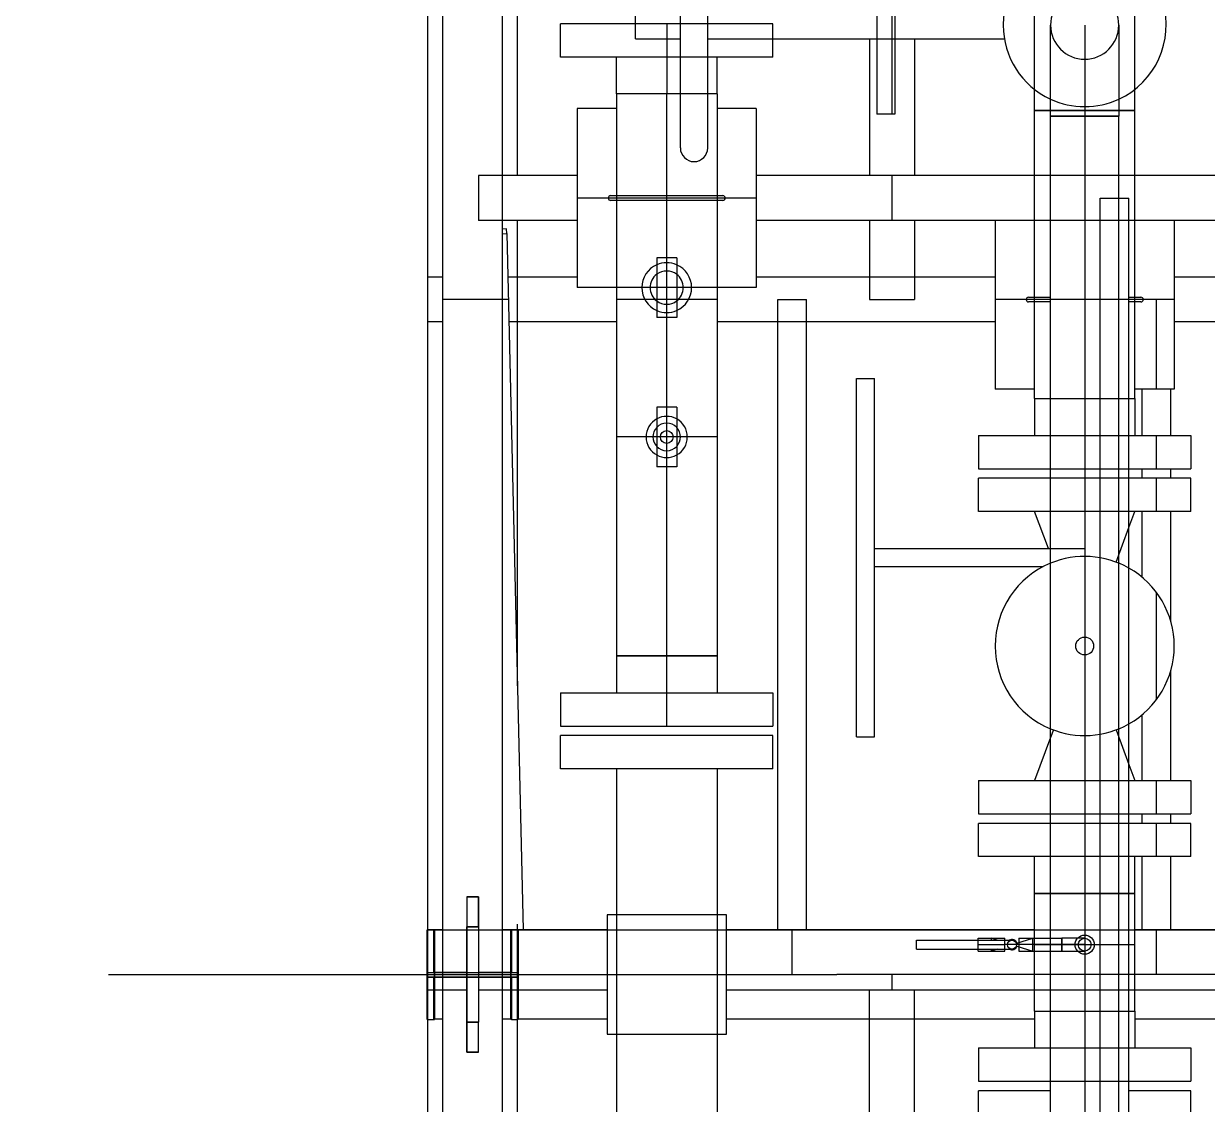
# Model space of a CAD drawing. Header units: inches. Extents: x 295136 to 296247, y 2627183 to 2627409.
# Drawn here: x 295231.326 to 295233.308, y 2627288.665 to 2627290.474 of the extents above; entities that cross this region are included whole.
import ezdxf

# ---------------------------------------------------------------- set-up
doc = ezdxf.new("R2010")
doc.units = ezdxf.units.IN
doc.header["$MEASUREMENT"] = 0
doc.layers.add('EQUIPMENT LAYOUT-EMBED 1_DWG$0$DwgTemplate', color=7, linetype='Continuous')
doc.layers.add('Layout', color=6, linetype='Continuous')

# ---------------------------------------------------------------- blocks, each defined once
blk = doc.blocks.new('A$C55974CAD')
at = {"layer": 'EQUIPMENT LAYOUT-EMBED 1_DWG$0$DwgTemplate', "color": 1, "lineweight": 25}
for p, q in [((58.15, 16.835), (58.15, 16.235)), ((58.0746, 16.3), (58.0746, 16.29)), ((58.1246, 16.3), (58.1246, 16.235)), ((58.2246, 16.3), (58.2246, 16.235)), ((58.2246, 16.29), (58.2246, 16.3)), ((58.225, 16.275), (58.225, 16.3)), ((59.2425, 16.275), (59.2425, 16.3)), ((59.3175, 16.275), (59.3175, 16.3)), ((58.0746, 16.29), (58.1461, 16.29)), ((58.075, 16.275), (58.075, 16.289)), ((58.1461, 16.29), (58.1461, 16.235)), ((58.1531, 16.29), (58.2246, 16.29)), ((58.1531, 16.235), (58.1531, 16.29)), ((49.5, 16.275), (61, 16.275)), ((58.15, 16.235), (58.15, 16.215)), ((58.1246, 16.215), (58.1246, 16)), ((58.1461, 16.215), (58.1461, 16.16)), ((58.15, 16.215), (58.15, 16)), ((58.1531, 16.16), (58.1531, 16.215)), ((58.2246, 16.215), (58.2246, 16)), ((59.4875, 16.215), (59.4125, 16.215)), ((59.4125, 16.05), (59.4125, 16.215)), ((59.4875, 16.05), (59.4875, 16.215)), ((50.0041, 16.175), (61, 16.175)), ((58.0746, 16.16), (58.0746, 16.15)), ((58.1461, 16.16), (58.0746, 16.16)), ((58.075, 16.161), (58.075, 16.175)), ((58.2246, 16.16), (58.1531, 16.16)), ((58.2246, 16.15), (58.2246, 16.16)), ((58.225, 16), (58.225, 16.175)), ((59.3905, 16.1677), (58.225, 16.1404)), ((59.2425, 15.9841), (59.2425, 16.1643)), ((59.3175, 16.05), (59.3175, 16.166)), ((59.3899, 16.175), (59.3905, 16.1677)), ((59.3905, 16.1677), (59.3986, 16.1683)), ((59.3986, 16.1683), (59.3981, 16.175)), ((56.6375, 16.15), (58.0746, 16.15)), ((58.0746, 16.15), (58.2246, 16.15)), ((58.075, 16), (58.075, 16.149)), ((58.2246, 16.15), (58.2345, 16.15)), ((58.6332, 16.15), (59.4125, 16.15)), ((59.4875, 16.15), (60.2125, 16.15)), ((58.15, 16), (58.15, 15.8)), ((58.075, 15.2841), (58.075, 15.8)), ((58.1246, 15.8), (58.1246, 14.5)), ((58.15, 15.8), (58.15, 15.615)), ((58.2246, 15.8), (58.2246, 14.5)), ((58.225, 15.2841), (58.225, 15.8)), ((59.2425, 15.35), (59.2425, 15.8158)), ((59.3175, 15.35), (59.3175, 15.75)), ((59.4125, 14.55), (59.4125, 15.75)), ((59.4875, 14.55), (59.4875, 15.75)), ((58.2246, 15.7137), (59.28, 15.7137)), ((59.28, 15.7137), (59.28, 15.6657)), ((58.2246, 15.6657), (59.28, 15.6657)), ((56.9195, 15.5602), (58.1246, 15.5602)), ((59.4125, 15.5602), (59.28, 15.5602)), ((59.28, 15.5602), (59.28, 15.4852)), ((59.7167, 15.5602), (59.4875, 15.5602)), ((56.6375, 15.4852), (58.1246, 15.4852)), ((59.4125, 15.4852), (59.28, 15.4852)), ((59.7167, 15.4852), (59.4875, 15.4852)), ((52.425, 15.174), (59.45, 15.174)), ((59.45, 15.174), (59.45, 15.126)), ((52.425, 15.126), (59.45, 15.126)), ((58.075, 14.7022), (58.075, 15.1158)), ((58.225, 14.6704), (58.225, 15.1158)), ((58.2246, 15.1037), (58.3475, 15.1037)), ((58.4031, 15.1037), (58.4191, 15.1037)), ((58.4746, 15.1037), (58.585, 15.1037)), ((58.815, 15.1037), (58.9254, 15.1037)), ((58.9809, 15.1037), (58.9969, 15.1037)), ((59.0525, 15.1037), (59.13, 15.1037)), ((58.2246, 15.0557), (58.3475, 15.0557)), ((58.4031, 15.0557), (58.4191, 15.0557)), ((58.4746, 15.0557), (58.659, 15.0557)), ((58.741, 15.0557), (58.9254, 15.0557)), ((58.9809, 15.0557), (58.9969, 15.0557)), ((59.0525, 15.0557), (59.13, 15.0557)), ((59.2425, 14.6704), (59.2425, 15.05)), ((59.3175, 14.6704), (59.3175, 15.05))]:
    blk.add_line(p, q, dxfattribs=at)
at = {"layer": 'EQUIPMENT LAYOUT-EMBED 1_DWG$0$DwgTemplate', "color": 54, "lineweight": 25}
blk.add_line((49.5, 16.3), (61, 16.3), dxfattribs=at)
at = {"layer": 'EQUIPMENT LAYOUT-EMBED 1_DWG$0$DwgTemplate', "color": 5, "lineweight": 25}
for p, q in [((58.0746, 16.301), (58.2246, 16.301)), ((58.2246, 16.301), (58.0746, 16.301)), ((58.0746, 16.3), (58.0746, 16.301)), ((58.0746, 16.301), (58.0746, 16.3)), ((58.2246, 16.301), (58.2246, 16.3)), ((58.2246, 16.301), (58.2246, 16.3)), ((58.0746, 16.289), (58.0746, 16.29)), ((58.0746, 16.29), (58.0746, 16.289)), ((58.1246, 16.289), (58.0746, 16.289)), ((58.0746, 16.289), (58.1246, 16.289)), ((58.07, 16.235), (58.02, 16.235)), ((58.02, 16.235), (58.07, 16.235)), ((58.02, 16.235), (58.02, 16.215)), ((58.02, 16.215), (58.02, 16.235)), ((58.07, 16.215), (58.07, 16.235)), ((58.07, 16.235), (58.07, 16.215)), ((58.07, 16.235), (58.23, 16.235)), ((58.23, 16.235), (58.07, 16.235)), ((58.07, 16.215), (58.07, 16.235)), ((58.28, 16.235), (58.23, 16.235)), ((58.28, 16.235), (58.23, 16.235)), ((58.23, 16.235), (58.23, 16.215)), ((58.23, 16.215), (58.23, 16.235)), ((58.23, 16.215), (58.23, 16.235)), ((58.28, 16.215), (58.28, 16.235)), ((58.28, 16.235), (58.28, 16.215)), ((58.02, 16.215), (58.07, 16.215)), ((58.02, 16.215), (58.07, 16.215)), ((58.23, 16.215), (58.07, 16.215)), ((58.23, 16.215), (58.07, 16.215)), ((58.23, 16.215), (58.28, 16.215)), ((58.28, 16.215), (58.23, 16.215)), ((58.0746, 16.16), (58.0746, 16.161)), ((58.0746, 16.16), (58.0746, 16.161)), ((58.0746, 16.161), (58.1246, 16.161)), ((58.1246, 16.161), (58.0746, 16.161)), ((58.0746, 16.149), (58.0746, 16.15)), ((58.0746, 16.149), (58.0746, 16.15)), ((58.1246, 16.149), (58.0746, 16.149)), ((58.0746, 16.149), (58.1246, 16.149)), ((58.4944, 15.9), (58.4944, 16.0778)), ((58.4944, 16.0778), (58.55, 16.0778)), ((58.55, 15.9), (58.55, 16.0778)), ((58.25, 16), (58.05, 16)), ((58.25, 16), (58.05, 16)), ((58.05, 16), (58.05, 15.9841)), ((58.05, 16), (58.05, 15.9841)), ((58.25, 15.9841), (58.25, 16)), ((58.25, 15.9841), (58.25, 16)), ((58.4944, 15.9841), (57.5508, 15.9841)), ((58.4944, 15.7222), (58.4944, 15.9)), ((58.55, 15.7222), (58.55, 15.9)), ((59.05, 15.9166), (59, 15.9166)), ((59, 15.8833), (59, 15.9166)), ((59.1, 15.9166), (59.05, 15.9166)), ((59.1, 15.8833), (59.1, 15.9166)), ((59.3, 15.9166), (59.25, 15.9166)), ((59.25, 15.8833), (59.25, 15.9166)), ((59.35, 15.9166), (59.3, 15.9166)), ((59.35, 15.8833), (59.35, 15.9166)), ((59.05, 15.8833), (59, 15.8833)), ((59.1, 15.8833), (59.05, 15.8833)), ((59.3, 15.8833), (59.25, 15.8833)), ((59.35, 15.8833), (59.3, 15.8833)), ((58.4944, 15.8158), (57.5508, 15.8158)), ((58.05, 15.8158), (58.05, 15.8)), ((58.05, 15.8158), (58.05, 15.8)), ((58.05, 15.8), (58.25, 15.8)), ((58.05, 15.8), (58.25, 15.8)), ((58.25, 15.8), (58.25, 15.8158)), ((58.25, 15.8), (58.25, 15.8158)), ((58.4944, 15.7222), (58.55, 15.7222)), ((57.8999, 15.3778), (57.9555, 15.3778)), ((57.9555, 15.2571), (57.9555, 15.3778)), ((57.9555, 15.0222), (57.9555, 15.126)), ((57.8999, 15.0222), (57.9555, 15.0222))]:
    blk.add_line(p, q, dxfattribs=at)
at = {"layer": 'EQUIPMENT LAYOUT-EMBED 1_DWG$0$DwgTemplate', "color": 7, "lineweight": 25}
for p, q in [((58.1456, 16.15), (58.1456, 16.3)), ((58.1456, 16.3), (58.1456, 16.15)), ((58.1536, 16.3), (58.1536, 16.15)), ((58.1536, 16.3), (58.1536, 16.15)), ((58.2246, 16.289), (58.1246, 16.289)), ((58.1246, 16.289), (58.2246, 16.289)), ((58.1246, 16.161), (58.2246, 16.161)), ((58.2246, 16.161), (58.1246, 16.161)), ((58.2246, 16.149), (58.1246, 16.149)), ((58.1246, 16.149), (58.2246, 16.149)), ((58.566, 16.0778), (58.566, 15.9)), ((58.6216, 16.0778), (58.566, 16.0778)), ((58.6216, 16.0778), (58.6216, 15.9)), ((59.686, 15.9), (59.686, 16.0778)), ((59.686, 16.0778), (59.7415, 16.0778)), ((59.7415, 15.9), (59.7415, 16.0778)), ((58.05, 15.9841), (58.05, 15.8158)), ((58.05, 15.9841), (58.05, 15.8158)), ((58.25, 15.8158), (58.25, 15.9841)), ((58.25, 15.8158), (58.25, 15.9841)), ((58.6833, 15.9841), (58.6216, 15.9841)), ((58.6833, 15.8158), (58.6833, 15.9841)), ((59.05, 15.9841), (58.6833, 15.9841)), ((58.6833, 15.9841), (58.6833, 15.9)), ((59.05, 15.8158), (59.05, 15.9841)), ((59.3, 15.9841), (59.05, 15.9841)), ((59.3, 15.8158), (59.3, 15.9841)), ((59.446, 15.9841), (59.3, 15.9841)), ((59.454, 15.9841), (59.446, 15.9841)), ((59.6242, 15.9841), (59.454, 15.9841)), ((59.6242, 15.8158), (59.6242, 15.9841)), ((59.6242, 15.9), (59.6242, 15.9841)), ((59.6242, 15.9841), (59.686, 15.9841)), ((59.7167, 15.9524), (59.7415, 15.9524)), ((59.7167, 15.9524), (59.7167, 15.8772)), ((59.7415, 15.9524), (59.7575, 15.9524)), ((58.566, 15.9), (58.6833, 15.9)), ((58.566, 15.9), (58.566, 15.7222)), ((58.6216, 15.9), (58.6216, 15.7222)), ((58.6833, 15.9), (59, 15.9)), ((58.6833, 15.9), (58.6833, 15.8158)), ((59, 15.9), (59.05, 15.9)), ((59.05, 15.9), (59.05, 15.9)), ((59.05, 15.9), (59.05, 15.9)), ((59.05, 15.9), (59.1, 15.9)), ((59.1, 15.9), (59.25, 15.9)), ((59.25, 15.9), (59.3, 15.9)), ((59.3, 15.9), (59.35, 15.9)), ((59.3, 15.9), (59.3, 15.9)), ((59.3, 15.9), (59.3, 15.9)), ((59.35, 15.9), (59.446, 15.9)), ((59.446, 15.9), (59.454, 15.9)), ((59.454, 15.9), (59.6242, 15.9)), ((59.7415, 15.9), (59.6242, 15.9)), ((59.6242, 15.8158), (59.6242, 15.9)), ((59.686, 15.7222), (59.686, 15.9)), ((59.7415, 15.7222), (59.7415, 15.9)), ((59.5338, 15.8772), (59.7415, 15.8772)), ((59.7415, 15.8772), (59.7575, 15.8772)), ((59.7415, 15.8315), (59.5338, 15.8315)), ((59.7167, 15.8315), (59.7167, 15.7222)), ((59.7575, 15.8315), (59.7415, 15.8315)), ((58.6833, 15.8158), (58.6216, 15.8158)), ((59.05, 15.8158), (58.6833, 15.8158)), ((59.3, 15.8158), (59.05, 15.8158)), ((59.446, 15.8158), (59.3, 15.8158)), ((59.454, 15.8158), (59.446, 15.8158)), ((59.6242, 15.8158), (59.454, 15.8158)), ((59.6242, 15.8158), (59.686, 15.8158)), ((58.6216, 15.7222), (58.566, 15.7222)), ((59.686, 15.7222), (59.7415, 15.7222)), ((59.7167, 15.7222), (59.7167, 15.548)), ((58.548, 15.582), (58.848, 15.582)), ((58.548, 15.582), (58.548, 15.552)), ((58.848, 15.582), (59.148, 15.582)), ((59.148, 15.582), (59.148, 15.552)), ((58.548, 15.552), (58.848, 15.552)), ((58.833, 15.552), (58.833, 15.2693)), ((58.848, 15.552), (59.148, 15.552)), ((58.863, 15.552), (58.863, 15.2571)), ((59.8904, 15.548), (59.5904, 15.548)), ((59.5904, 15.518), (59.5904, 15.548)), ((59.7167, 15.548), (59.7167, 15.518)), ((59.8904, 15.518), (59.5904, 15.518)), ((59.7167, 15.518), (59.7167, 15.3346)), ((58.1925, 15.4819), (58.2, 15.4819)), ((58.1925, 15.4819), (58.1925, 15.3219)), ((58.2, 15.4819), (58.2075, 15.4819)), ((58.2075, 15.4819), (58.2075, 15.3219)), ((57.9715, 15.3778), (57.9715, 15.2571)), ((58.0271, 15.3778), (57.9715, 15.3778)), ((58.0271, 15.3778), (58.0271, 15.2571)), ((58.1893, 15.3782), (58.2, 15.3782)), ((58.1893, 15.3782), (58.1893, 15.3337)), ((58.2, 15.3782), (58.2, 15.3337)), ((58.2, 15.3782), (58.2107, 15.3782)), ((58.2107, 15.3782), (58.2107, 15.3337)), ((58.3475, 15.2571), (58.3475, 15.3778)), ((58.3475, 15.3778), (58.4031, 15.3778)), ((58.4031, 15.2571), (58.4031, 15.3778)), ((58.4191, 15.3778), (58.4191, 15.2571)), ((58.4746, 15.3778), (58.4191, 15.3778)), ((58.4746, 15.3778), (58.4746, 15.2571)), ((58.9254, 15.2571), (58.9254, 15.3778)), ((58.9254, 15.3778), (58.9809, 15.3778)), ((58.9809, 15.2571), (58.9809, 15.3778)), ((58.9969, 15.3778), (58.9969, 15.2571)), ((59.0525, 15.3778), (58.9969, 15.3778)), ((59.0525, 15.3778), (59.0525, 15.2571)), ((58.1925, 15.3567), (58.1893, 15.3567)), ((58.1925, 15.3464), (58.1893, 15.3567)), ((58.2107, 15.3567), (58.2075, 15.3567)), ((58.2075, 15.3464), (58.2107, 15.3567)), ((58.1893, 15.3337), (58.2, 15.3337)), ((58.2, 15.3337), (58.2, 15.3337)), ((58.2, 15.3337), (58.2, 15.3337)), ((58.2, 15.3337), (58.2107, 15.3337)), ((58.2, 15.3101), (58.2, 15.3337)), ((58.1974, 15.3136), (58.1893, 15.2871)), ((58.2107, 15.3101), (58.1893, 15.3101)), ((58.1893, 15.3101), (58.1893, 15.2381)), ((58.2, 15.2381), (58.2, 15.3101)), ((58.2025, 15.3136), (58.2107, 15.2871)), ((58.2107, 15.3101), (58.2107, 15.2381)), ((58.1893, 15.2871), (58.2107, 15.2871)), ((58.0888, 15.2841), (58.0271, 15.2841)), ((58.0888, 15.2841), (58.0888, 15.2571)), ((58.0888, 15.2841), (58.0888, 15.2571)), ((58.0888, 15.2841), (58.1246, 15.2841)), ((58.1246, 15.2841), (58.2, 15.2841)), ((58.2, 15.2841), (58.2, 15.1158)), ((58.2, 15.2841), (58.2246, 15.2841)), ((58.2246, 15.2841), (58.2857, 15.2841)), ((58.2857, 15.2571), (58.2857, 15.2841)), ((58.2857, 15.2841), (58.3475, 15.2841)), ((58.2857, 15.2841), (58.2857, 15.2571)), ((58.4746, 15.2841), (58.4746, 15.2571)), ((58.5469, 15.2571), (58.4746, 15.2841)), ((58.863, 15.2608), (58.9254, 15.2841)), ((58.9254, 15.2571), (58.9254, 15.2841)), ((59.1143, 15.2841), (59.0525, 15.2841)), ((59.1143, 15.2841), (59.1143, 15.2571)), ((59.1143, 15.2841), (59.276, 15.2841)), ((59.1143, 15.2841), (59.1143, 15.2571)), ((59.276, 15.2841), (59.284, 15.2841)), ((59.284, 15.2841), (59.4125, 15.2841)), ((59.4125, 15.2841), (59.4875, 15.2841)), ((59.4875, 15.2841), (59.5968, 15.2841)), ((59.5968, 15.2841), (59.5968, 15.2571)), ((59.5968, 15.2571), (59.5968, 15.2841)), ((59.5968, 15.2841), (59.632, 15.2841)), ((59.632, 15.2841), (59.847, 15.2841)), ((56.6375, 15.2571), (58.1246, 15.2571)), ((57.9715, 15.2571), (57.9715, 15.2)), ((58.0271, 15.2571), (58.0271, 15.2)), ((58.0888, 15.2571), (58.0888, 15.2)), ((58.0888, 15.2571), (58.0888, 15.126)), ((58.1246, 15.2571), (58.2246, 15.2571)), ((58.2246, 15.2571), (59.4125, 15.2571)), ((58.2857, 15.2), (58.2857, 15.2571)), ((58.2857, 15.2571), (58.2857, 15.126)), ((58.3475, 15.2), (58.3475, 15.2571)), ((58.4031, 15.2), (58.4031, 15.2571)), ((58.4191, 15.2571), (58.4191, 15.2)), ((58.4746, 15.2571), (58.4746, 15.2)), ((58.4746, 15.2571), (58.4746, 15.2)), ((58.5595, 15.2524), (58.5469, 15.2571)), ((58.863, 15.2571), (58.863, 15.2)), ((58.9254, 15.126), (58.9254, 15.2571)), ((58.9254, 15.2), (58.9254, 15.2571)), ((58.9809, 15.2), (58.9809, 15.2571)), ((58.9969, 15.2571), (58.9969, 15.2)), ((59.0525, 15.2571), (59.0525, 15.2)), ((59.1143, 15.2571), (59.1143, 15.126)), ((59.1143, 15.2571), (59.1143, 15.2)), ((59.4125, 15.2571), (59.4875, 15.2571)), ((59.4875, 15.2571), (59.5871, 15.2571)), ((59.5871, 15.2571), (59.5871, 15.1428)), ((59.5871, 15.1428), (59.5871, 15.2571)), ((59.5871, 15.2571), (59.7395, 15.2571)), ((59.5968, 15.2571), (59.5968, 15.1428)), ((59.5968, 15.2), (59.5968, 15.2571)), ((58.2107, 15.2381), (58.1893, 15.2381)), ((58.1893, 15.2381), (58.2, 15.2381)), ((58.1893, 15.2381), (58.1893, 15.2)), ((58.2, 15.2381), (58.2, 15.2381)), ((58.2, 15.2381), (58.2, 15.2381)), ((58.2, 15.2), (58.2, 15.2381)), ((58.2, 15.2381), (58.2107, 15.2381)), ((58.2107, 15.2), (58.2107, 15.2381)), ((58.1246, 15.2), (56.6375, 15.2)), ((57.9715, 15.2), (57.9715, 15.126)), ((58.0271, 15.2), (58.0271, 15.126)), ((58.0888, 15.2), (58.0888, 15.126)), ((58.2246, 15.2), (58.1246, 15.2)), ((59.4125, 15.2), (58.2246, 15.2)), ((58.2857, 15.126), (58.2857, 15.2)), ((58.3475, 15.126), (58.3475, 15.2)), ((58.4031, 15.126), (58.4031, 15.2)), ((58.4191, 15.2), (58.4191, 15.126)), ((58.4746, 15.2), (58.4746, 15.126)), ((58.4746, 15.2), (58.4746, 15.126)), ((58.9254, 15.126), (58.9254, 15.2)), ((58.9809, 15.126), (58.9809, 15.2)), ((58.9969, 15.2), (58.9969, 15.126)), ((59.0525, 15.2), (59.0525, 15.126)), ((59.1143, 15.2), (59.1143, 15.126)), ((59.4875, 15.2), (59.4125, 15.2)), ((59.5871, 15.2), (59.4875, 15.2)), ((59.5871, 15.2), (59.5871, 15.2)), ((59.5871, 15.2), (59.5871, 15.2)), ((59.7395, 15.2), (59.5871, 15.2)), ((59.5968, 15.1428), (59.5968, 15.2)), ((58.5595, 15.1475), (58.5018, 15.126)), ((58.8405, 15.1475), (58.8982, 15.126)), ((56.0669, 15.1428), (59.4875, 15.1428)), ((57.9715, 15.126), (57.9715, 15.0222)), ((58.0271, 15.126), (58.0271, 15.0222)), ((58.0888, 15.126), (58.0888, 15.1158)), ((58.0888, 15.126), (58.0888, 15.1158)), ((58.2857, 15.1158), (58.2857, 15.126)), ((58.2857, 15.126), (58.2857, 15.1158)), ((58.3475, 15.0222), (58.3475, 15.126)), ((58.4031, 15.0222), (58.4031, 15.126)), ((58.4191, 15.126), (58.4191, 15.0222)), ((58.4746, 15.126), (58.4746, 15.1158)), ((58.4746, 15.126), (58.4746, 15.0222)), ((58.5018, 15.126), (58.4746, 15.1158)), ((58.8982, 15.126), (58.9254, 15.1158)), ((58.9254, 15.1158), (58.9254, 15.126)), ((58.9254, 15.0222), (58.9254, 15.126)), ((58.9809, 15.0222), (58.9809, 15.126)), ((58.9969, 15.126), (58.9969, 15.0222)), ((59.0525, 15.126), (59.0525, 15.0222)), ((59.1143, 15.126), (59.1143, 15.1158)), ((59.1143, 15.126), (59.1143, 15.1158)), ((59.4875, 15.1428), (59.5871, 15.1428)), ((59.7395, 15.1428), (59.5871, 15.1428)), ((59.5968, 15.1428), (59.5968, 15.1158)), ((59.5968, 15.1158), (59.5968, 15.1428)), ((58.0888, 15.1158), (58.0271, 15.1158)), ((58.0888, 15.1158), (58.1246, 15.1158)), ((58.1246, 15.1158), (58.2, 15.1158)), ((58.2, 15.1158), (58.2246, 15.1158)), ((58.2246, 15.1158), (58.2857, 15.1158)), ((58.2857, 15.1158), (58.3475, 15.1158)), ((59.1143, 15.1158), (59.0525, 15.1158)), ((59.1143, 15.1158), (59.276, 15.1158)), ((59.276, 15.1158), (59.284, 15.1158)), ((59.284, 15.1158), (59.4125, 15.1158)), ((59.4125, 15.1158), (59.4875, 15.1158)), ((59.4875, 15.1158), (59.5968, 15.1158)), ((59.5968, 15.1158), (59.632, 15.1158)), ((59.632, 15.1158), (59.847, 15.1158)), ((58.0271, 15.0222), (57.9715, 15.0222)), ((58.3475, 15.0222), (58.4031, 15.0222)), ((58.4746, 15.0222), (58.4191, 15.0222)), ((58.9254, 15.0222), (58.9809, 15.0222)), ((59.0525, 15.0222), (58.9969, 15.0222))]:
    blk.add_line(p, q, dxfattribs=at)
at = {"layer": 'EQUIPMENT LAYOUT-EMBED 1_DWG$0$DwgTemplate', "color": 9, "lineweight": 25}
for p, q in [((59.28, 16.1651), (59.28, 16.275)), ((58.2246, 16.235), (58.2246, 16.215)), ((59.45, 15.75), (59.45, 16.05)), ((58.2246, 16), (58.2246, 15.8)), ((59.28, 15.8158), (59.28, 15.9841)), ((58.15, 15.6897), (58.2246, 15.6897)), ((58.15, 14.685), (58.15, 15.615)), ((58.1246, 15.5227), (58.15, 15.5227)), ((59.4125, 15.5227), (59.4875, 15.5227)), ((59.5904, 15.5227), (60.1904, 15.5227)), ((59.28, 15.05), (59.28, 15.35)), ((58.15, 15.0797), (58.2246, 15.0797)), ((58.3475, 15.0797), (58.4031, 15.0797)), ((58.4191, 15.0797), (58.4746, 15.0797)), ((58.6104, 15.0797), (58.7896, 15.0797)), ((58.9254, 15.0797), (58.9809, 15.0797)), ((58.9969, 15.0797), (59.0525, 15.0797)), ((59.13, 15.0797), (59.28, 15.0797))]:
    blk.add_line(p, q, dxfattribs=at)
at = {"layer": 'EQUIPMENT LAYOUT-EMBED 1_DWG$0$DwgTemplate', "color": 3, "lineweight": 25}
for p, q in [((59.3, 15.9841), (59.3, 16.05)), ((59.6, 16.05), (59.3, 16.05)), ((59.6, 15.9841), (59.6, 16.05)), ((59.446, 15.806), (59.446, 15.994)), ((59.454, 15.994), (59.454, 15.806)), ((59.3, 15.75), (59.3, 15.8158)), ((59.6, 15.75), (59.6, 15.8158)), ((59.6, 15.75), (59.3, 15.75)), ((59.4125, 15.35), (59.13, 15.35)), ((59.13, 15.2841), (59.13, 15.35)), ((59.276, 15.2571), (59.276, 15.294)), ((59.284, 15.294), (59.284, 15.2571)), ((59.276, 15.106), (59.276, 15.126)), ((59.284, 15.126), (59.284, 15.106)), ((59.13, 15.05), (59.13, 15.1158)), ((59.4125, 15.05), (59.13, 15.05))]:
    blk.add_line(p, q, dxfattribs=at)
at = {"layer": 'EQUIPMENT LAYOUT-EMBED 1_DWG$0$DwgTemplate', "color": 7, "lineweight": 25}
for centre, radius in [((59.05, 15.9), 0.0107), ((58.2, 15.3219), 0.0075), ((58.2, 15.2), 0.016), ((58.2, 15.2), 0.0107), ((58.7, 15.2), 0.015)]:
    blk.add_circle(centre, radius, dxfattribs=at)
at = {"layer": 'EQUIPMENT LAYOUT-EMBED 1_DWG$0$DwgTemplate', "color": 3, "lineweight": 25}
for centre, start, end in [((59.45, 15.994), 0, 180), ((59.45, 15.806), 180, 0), ((59.28, 15.294), 0, 180), ((59.28, 15.106), 180, 0)]:
    blk.add_arc(centre, 0.004, start, end, dxfattribs=at)
at = {"layer": 'EQUIPMENT LAYOUT-EMBED 1_DWG$0$DwgTemplate', "color": 7, "lineweight": 25}
for centre, radius, start, end in [((59.3, 15.9), 0.0417, 23.5215, 156.4785), ((59.05, 15.9), 0.0345, 28.8738, 151.1262), ((59.05, 15.9), 0.023, 46.4125, 133.5875), ((59.3, 15.9), 0.0278, 36.7726, 143.2274), ((59.05, 15.9), 0.0345, 151.1262, 208.8738), ((59.05, 15.9), 0.023, 133.5875, 226.4125), ((59.05, 15.9), 0.023, 0, 46.4125), ((59.05, 15.9), 0.023, 313.5875, 0), ((59.05, 15.9), 0.0345, 0, 28.8738), ((59.05, 15.9), 0.0345, 331.1262, 0), ((59.3, 15.9), 0.0417, 156.4785, 203.5215), ((59.3, 15.9), 0.0278, 143.2274, 216.7726), ((59.3, 15.9), 0.0278, 0, 36.7726), ((59.3, 15.9), 0.0278, 323.2274, 0), ((59.3, 15.9), 0.0417, 0, 23.5215), ((59.3, 15.9), 0.0417, 336.4785, 0), ((59.05, 15.9), 0.0345, 208.8738, 331.1262), ((59.05, 15.9), 0.023, 226.4125, 313.5875), ((59.3, 15.9), 0.0417, 203.5215, 336.4785), ((59.3, 15.9), 0.0278, 216.7726, 323.2274), ((59.5338, 15.8543), 0.0229, 90, 270), ((58.7, 15.2), 0.15, 90, 157.6044), ((58.7, 15.2), 0.15, 22.3956, 90), ((58.2, 15.3219), 0.0087, 149.5553, 252.9561), ((58.2, 15.3219), 0.0087, 287.0439, 30.4447), ((59.7395, 15.2), 0.1365, 90, 155.2535), ((59.7395, 15.2), 0.1365, 204.7465, 90), ((58.7, 15.2), 0.15, 157.6044, 209.5599), ((58.7, 15.2), 0.15, 330.4401, 22.3956), ((59.7395, 15.2), 0.1365, 155.2535, 204.7465), ((59.7395, 15.2), 0.0571, 90, 270), ((59.7395, 15.2), 0.0571, 270, 90), ((59.7395, 15.2), 0.0571, 270, 90), ((58.7, 15.2), 0.15, 209.5599, 330.4401)]:
    blk.add_arc(centre, radius, start, end, dxfattribs=at)

msp = doc.modelspace()

# ---------------------------------------------------------------- linework, layer by layer
at = {"layer": 'Layout', "lineweight": -3}
msp.add_arc((295232.9027, 2627290.4075), 12, 86.22389, 180, dxfattribs=at)

# ---------------------------------------------------------------- block references
at = {"layer": 'Layout', "rotation": 90}
msp.add_blockref('A$C55974CAD', (295248.3027, 2627230.7321), dxfattribs=at)

doc.saveas('drawing.dxf')
